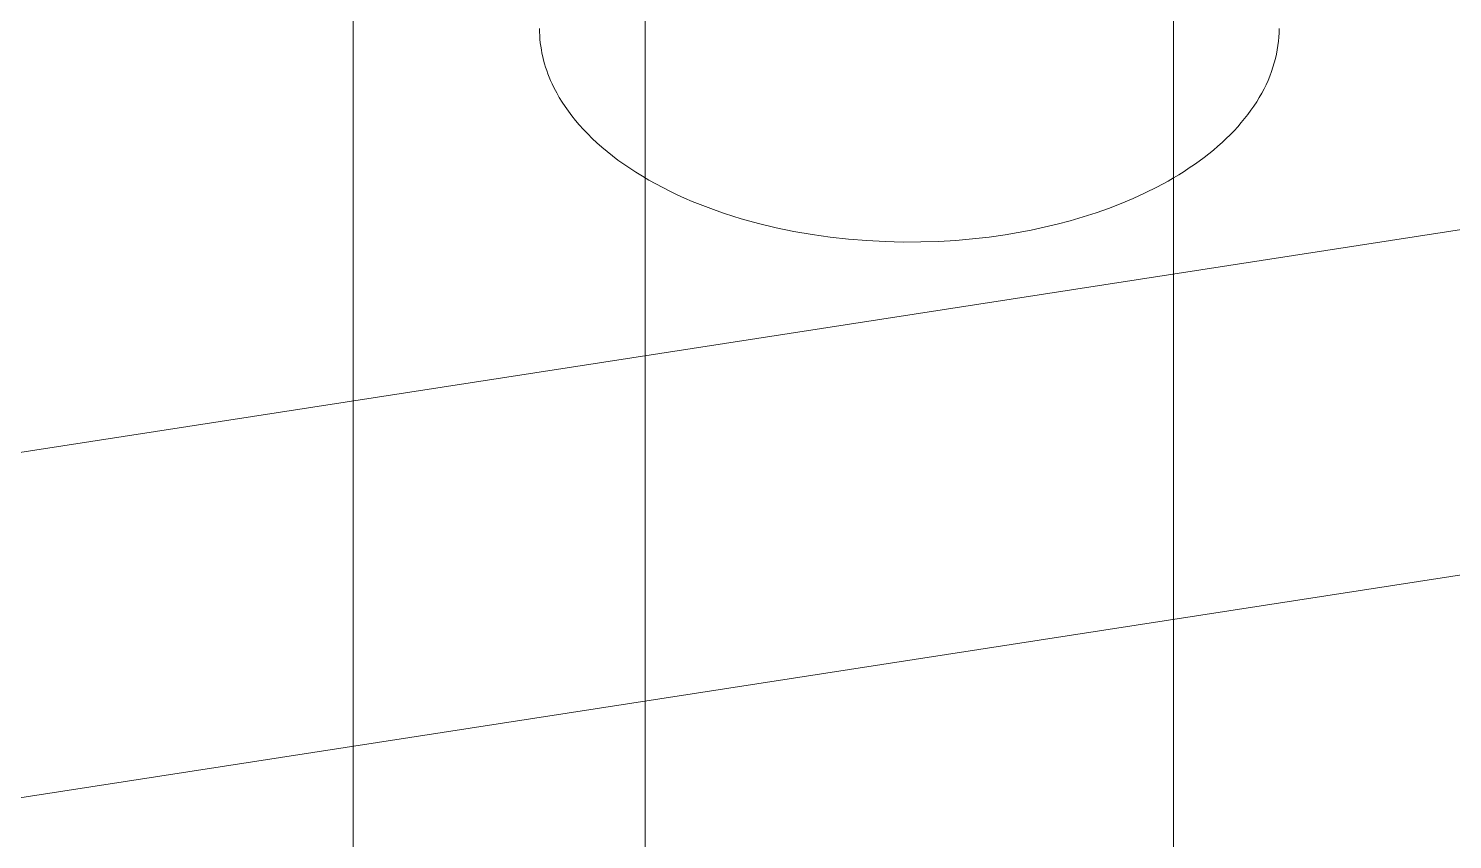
# Model space of a CAD drawing. Header units: inches. Extents: x -4 to 200, y 0 to 129.
# Drawn here: x 179.262 to 180.209, y 90.487 to 91.026 of the extents above; entities that cross this region are included whole.
import ezdxf

# ---------------------------------------------------------------- set-up
doc = ezdxf.new("R2010")
doc.units = ezdxf.units.IN
doc.layers.add('ZANO_R', color=7, linetype='Continuous', lineweight=0)

msp = doc.modelspace()

# ---------------------------------------------------------------- linework, layer by layer
at = {"layer": 'ZANO_R'}
for p, q in [((179.4777, 92.42903), (179.4777, 88.98901)), ((179.6719, 87.81376), (179.6719, 91.1558)), ((180.02314, 91.1558), (180.02314, 87.81376)), ((181.72459, 91.12565), (173.05466, 89.78441)), ((179.60165, 91.02572), (179.6017, 91.02336)), ((179.6017, 91.02336), (179.60181, 91.021)), ((180.09319, 91.02005), (180.09334, 91.02289)), ((180.09334, 91.02289), (180.09338, 91.02572)), ((179.60181, 91.021), (179.60198, 91.01864)), ((179.60198, 91.01864), (179.60222, 91.01628)), ((179.60222, 91.01628), (179.60253, 91.01392)), ((179.60253, 91.01392), (179.6029, 91.01157)), ((180.09214, 91.01145), (180.09259, 91.01433)), ((180.09259, 91.01433), (180.09294, 91.01719)), ((180.09294, 91.01719), (180.09319, 91.02005)), ((179.6029, 91.01157), (179.60333, 91.00922)), ((179.60333, 91.00922), (179.60383, 91.00689)), ((179.60383, 91.00689), (179.60439, 91.00458)), ((179.60439, 91.00458), (179.60501, 91.00228)), ((180.08928, 90.99991), (180.09016, 91.0028)), ((180.09016, 91.0028), (180.09092, 91.00568)), ((180.09092, 91.00568), (180.09158, 91.00857)), ((180.09158, 91.00857), (180.09214, 91.01145)), ((179.60501, 91.00228), (179.6057, 91)), ((179.6057, 91), (179.60645, 90.99774)), ((179.60645, 90.99774), (179.60726, 90.99551)), ((179.60726, 90.99551), (179.60813, 90.9933)), ((179.60813, 90.9933), (179.60905, 90.99113)), ((180.08602, 90.99125), (180.08722, 90.99413)), ((180.08722, 90.99413), (180.0883, 90.99702)), ((180.0883, 90.99702), (180.08928, 90.99991)), ((179.60905, 90.99113), (179.61003, 90.98898)), ((179.61003, 90.98898), (179.6115, 90.98595)), ((179.6115, 90.98595), (179.61311, 90.98291)), ((180.08179, 90.98265), (180.08331, 90.98551)), ((180.08331, 90.98551), (180.08472, 90.98837)), ((180.08472, 90.98837), (180.08602, 90.99125)), ((179.61311, 90.98291), (179.61484, 90.97986)), ((179.61484, 90.97986), (179.61671, 90.97681)), ((179.61671, 90.97681), (179.61872, 90.97376)), ((180.07659, 90.97417), (180.07843, 90.97698)), ((180.07843, 90.97698), (180.08017, 90.97981)), ((180.08017, 90.97981), (180.08179, 90.98265)), ((179.61872, 90.97376), (179.62086, 90.97072)), ((179.62086, 90.97072), (179.62315, 90.96768)), ((179.62315, 90.96768), (179.62558, 90.96465)), ((180.06819, 90.96312), (180.07044, 90.96585)), ((180.07044, 90.96585), (180.0726, 90.9686)), ((180.0726, 90.9686), (180.07465, 90.97137)), ((180.07465, 90.97137), (180.07659, 90.97417)), ((179.62558, 90.96465), (179.62815, 90.96163)), ((179.62815, 90.96163), (179.63086, 90.95862)), ((179.63086, 90.95862), (179.63371, 90.95564)), ((179.63371, 90.95564), (179.63671, 90.95267)), ((180.06081, 90.95511), (180.06337, 90.95775)), ((180.06337, 90.95775), (180.06583, 90.96042)), ((180.06583, 90.96042), (180.06819, 90.96312)), ((179.63671, 90.95267), (179.63985, 90.94973)), ((179.63985, 90.94973), (179.64314, 90.94682)), ((179.64314, 90.94682), (179.64656, 90.94394)), ((180.04962, 90.94489), (180.05256, 90.94739)), ((180.05256, 90.94739), (180.0554, 90.94993)), ((180.0554, 90.94993), (180.05815, 90.9525)), ((180.05815, 90.9525), (180.06081, 90.95511)), ((179.64656, 90.94394), (179.65013, 90.94109)), ((179.65013, 90.94109), (179.65384, 90.93828)), ((179.65384, 90.93828), (179.65769, 90.93551)), ((180.03702, 90.93528), (180.04029, 90.93762)), ((180.04029, 90.93762), (180.04349, 90.94)), ((180.04349, 90.94), (180.0466, 90.94242)), ((180.0466, 90.94242), (180.04962, 90.94489)), ((179.65769, 90.93551), (179.66167, 90.93279)), ((179.66167, 90.93279), (179.66579, 90.93011)), ((179.66579, 90.93011), (179.67004, 90.92749)), ((179.67004, 90.92749), (179.67442, 90.92491)), ((180.02315, 90.92639), (180.02673, 90.92854)), ((180.02673, 90.92854), (180.03023, 90.93074)), ((180.03023, 90.93074), (180.03366, 90.93299)), ((180.03366, 90.93299), (180.03702, 90.93528)), ((179.67442, 90.92491), (179.67893, 90.9224)), ((179.67893, 90.9224), (179.68357, 90.91994)), ((179.68357, 90.91994), (179.68832, 90.91755)), ((179.68832, 90.91755), (179.69319, 90.91522)), ((180.00432, 90.91638), (180.01203, 90.92023)), ((180.01203, 90.92023), (180.0158, 90.92223)), ((180.0158, 90.92223), (180.01951, 90.92428)), ((180.01951, 90.92428), (180.02315, 90.92639)), ((179.69319, 90.91522), (179.69817, 90.91296)), ((179.69817, 90.91296), (179.70325, 90.91078)), ((179.70325, 90.91078), (179.70845, 90.90866)), ((179.70845, 90.90866), (179.71373, 90.90663)), ((179.98002, 90.90615), (179.98829, 90.90934)), ((179.98829, 90.90934), (179.99639, 90.91275)), ((179.99639, 90.91275), (180.00432, 90.91638)), ((179.71373, 90.90663), (179.71912, 90.90467)), ((179.71912, 90.90467), (179.72459, 90.90279)), ((179.72459, 90.90279), (179.73014, 90.90099)), ((179.73014, 90.90099), (179.73577, 90.89928)), ((179.73577, 90.89928), (179.74723, 90.89612)), ((179.95453, 90.89792), (179.96312, 90.90044)), ((179.96312, 90.90044), (179.97163, 90.90318)), ((179.97163, 90.90318), (179.98002, 90.90615)), ((181.72459, 90.89623), (173.05466, 89.55498)), ((179.74723, 90.89612), (179.75894, 90.89331)), ((179.75894, 90.89331), (179.77083, 90.89086)), ((179.77083, 90.89086), (179.78285, 90.88877)), ((179.91115, 90.88861), (179.91982, 90.89005)), ((179.91982, 90.89005), (179.92851, 90.89169)), ((179.92851, 90.89169), (179.9372, 90.89355)), ((179.9372, 90.89355), (179.94589, 90.89563)), ((179.94589, 90.89563), (179.95453, 90.89792)), ((179.78285, 90.88877), (179.79497, 90.88705)), ((179.79497, 90.88705), (179.80712, 90.8857)), ((179.80712, 90.8857), (179.81927, 90.88471)), ((179.81927, 90.88471), (179.83136, 90.88408)), ((179.83136, 90.88408), (179.84335, 90.88379)), ((179.84335, 90.88379), (179.8552, 90.88384)), ((179.8552, 90.88384), (179.86688, 90.88421)), ((179.86688, 90.88421), (179.87834, 90.88489)), ((179.87834, 90.88489), (179.88956, 90.88586)), ((179.88956, 90.88586), (179.9005, 90.88711)), ((179.9005, 90.88711), (179.91115, 90.88861))]:
    msp.add_line(p, q, dxfattribs=at)

doc.saveas('drawing.dxf')
